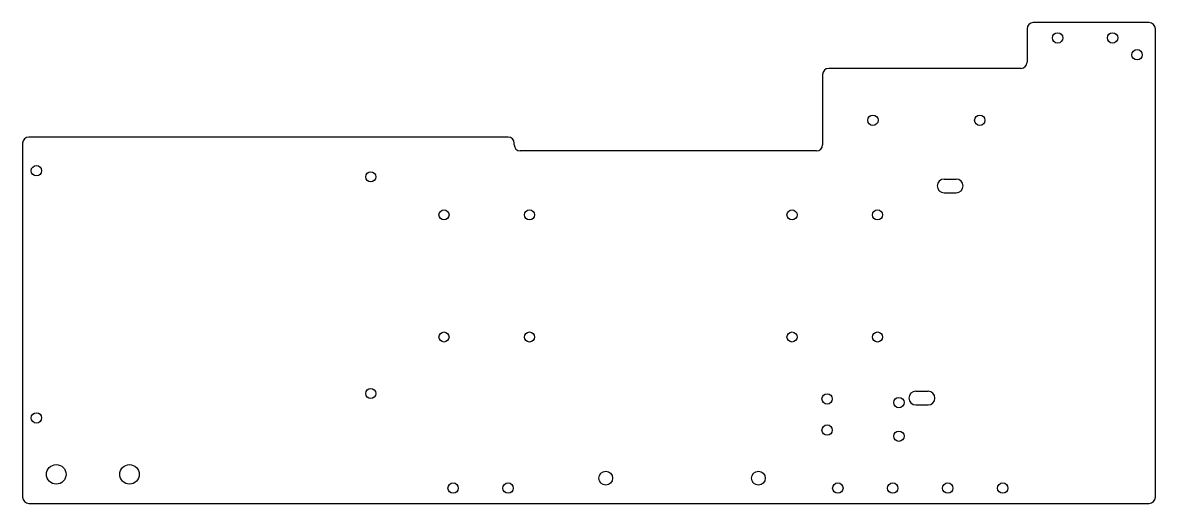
# Model space of a CAD drawing. Header units: millimetres. Extents: x 0 to 371, y 0 to 158.
import ezdxf

# ---------------------------------------------------------------- set-up
doc = ezdxf.new("R2010")
doc.units = ezdxf.units.MM

msp = doc.modelspace()

# ---------------------------------------------------------------- linework, layer by layer
for p, q in [((369, 157.5), (331, 157.5)), ((329, 155.5), (329, 144.5)), ((371, 2), (371, 155.5)), ((327, 142.5), (264, 142.5)), ((262, 140.5), (262, 117.5)), ((159, 120), (2, 120)), ((0, 118), (0, 2)), ((161, 117.5), (161, 118)), ((260, 115.5), (163, 115.5)), ((301.8, 106.25), (305.8, 106.25)), ((301.8, 101.75), (305.8, 101.75)), ((292.55, 36.75), (296.55, 36.75)), ((292.55, 32.25), (296.55, 32.25)), ((2, 0), (369, 0))]:
    msp.add_line(p, q)
for centre, radius in [((339, 152.5), 1.7), ((357, 152.5), 1.7), ((365, 147), 1.7), ((278.5, 125.5), 1.7), ((313.5, 125.5), 1.7), ((4.5, 109), 1.7), ((114, 107), 1.65), ((138, 94.5), 1.65), ((166, 94.5), 1.65), ((252, 94.5), 1.65), ((280, 94.5), 1.65), ((138, 54.5), 1.65), ((166, 54.5), 1.65), ((252, 54.5), 1.65), ((280, 54.5), 1.65), ((114, 36), 1.65), ((263.5, 34.2), 1.7), ((287, 33), 1.7), ((4.5, 28), 1.7), ((263.5, 24), 1.7), ((287, 22), 1.7), ((11, 9.5), 3.2), ((35, 9.5), 3.2), ((191, 8.25), 2.25), ((241, 8.25), 2.25), ((141, 5), 1.7), ((159, 5), 1.7), ((267, 5), 1.7), ((285, 5), 1.7), ((303, 5), 1.7), ((321, 5), 1.7)]:
    msp.add_circle(centre, radius)
for centre, radius, start, end in [((331, 155.5), 2, 90, 180), ((369, 155.5), 2, 0, 90), ((264, 140.5), 2, 90, 180), ((327, 144.5), 2, 270, 360), ((2, 118), 2, 90, 180), ((159, 118), 2, 0, 90), ((163, 117.5), 2, 180, 270), ((260, 117.5), 2, 270, 360), ((301.8, 104), 2.25, 90, 270), ((305.8, 104), 2.25, 270, 450), ((292.55, 34.5), 2.25, 90, 270), ((296.55, 34.5), 2.25, 270, 450), ((2, 2), 2, 180, 270), ((369, 2), 2, -90, 0)]:
    msp.add_arc(centre, radius, start, end)

doc.saveas('drawing.dxf')
